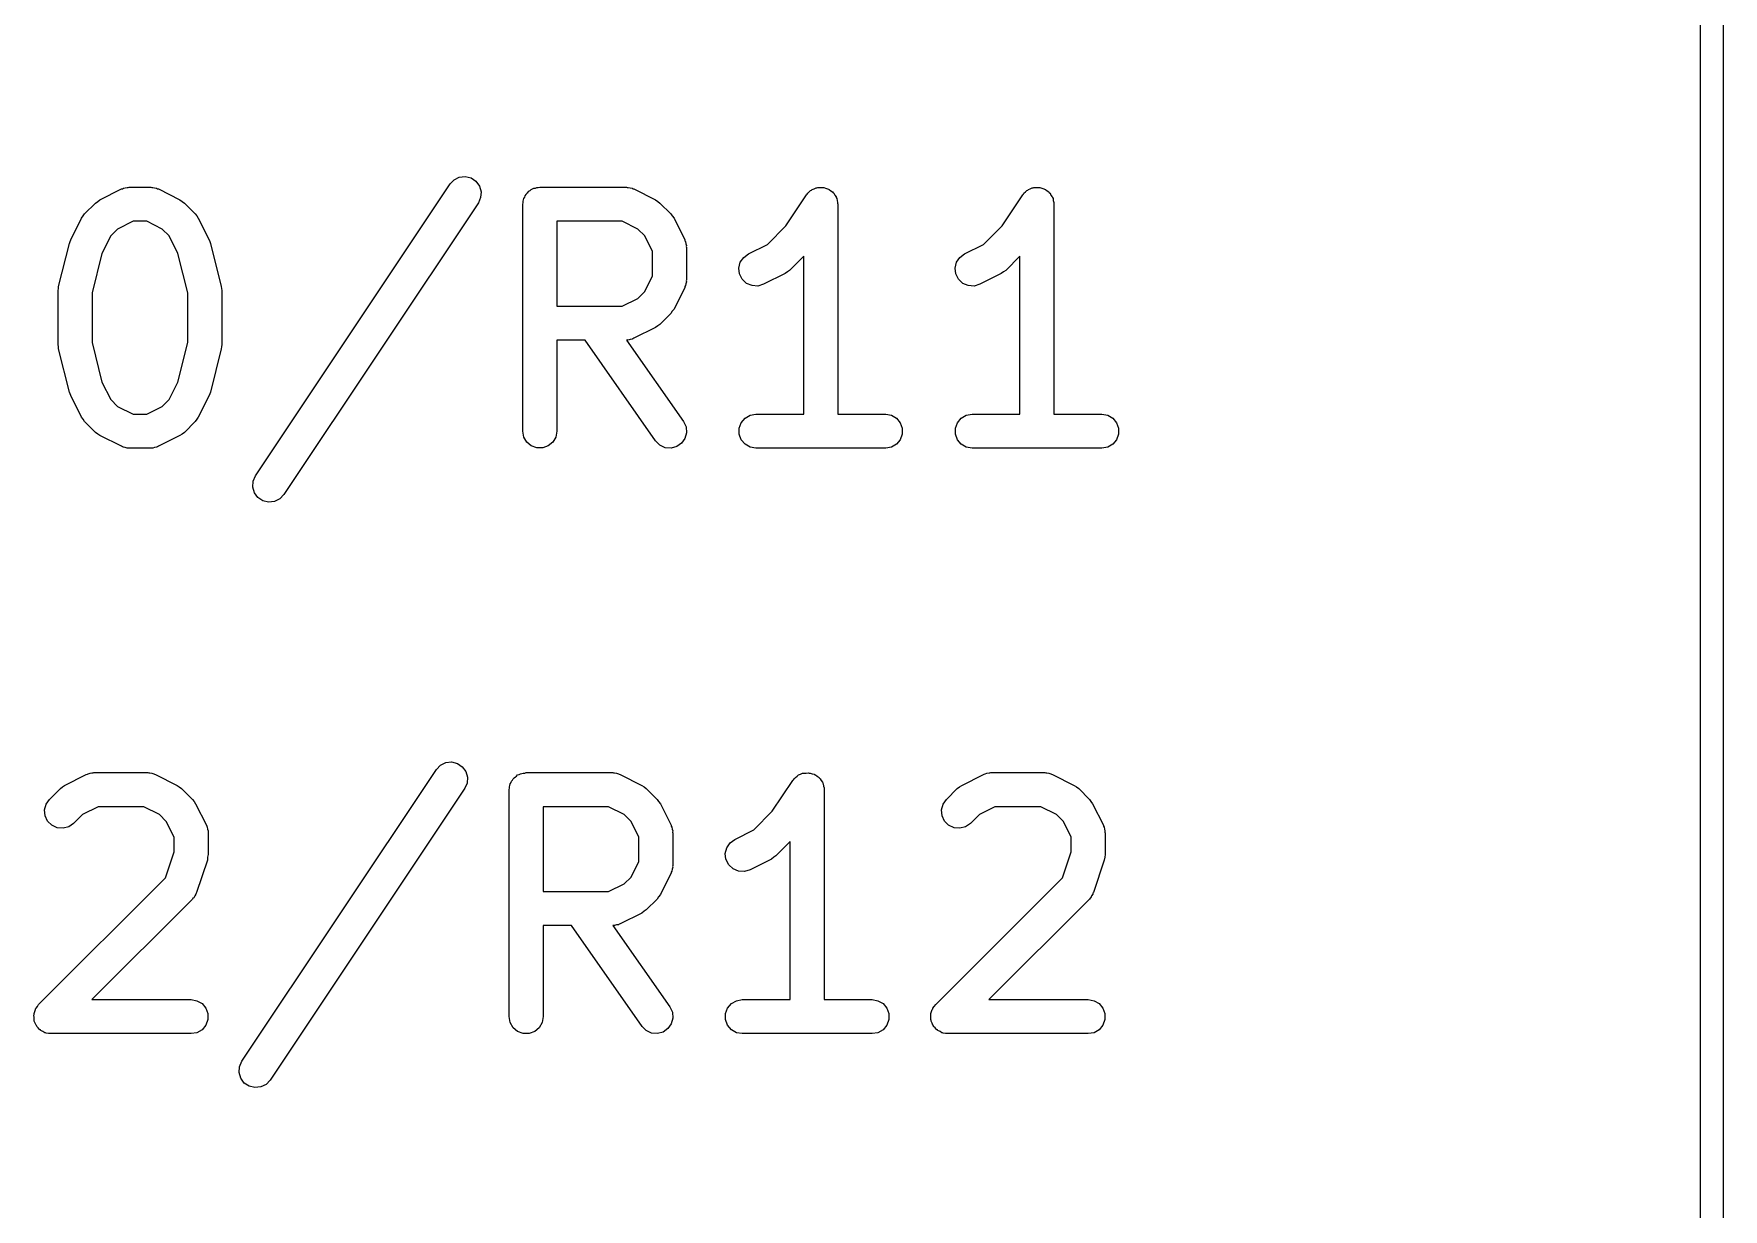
# Model space of a CAD drawing. Extents: x 57.7 to 135.6, y -132.6 to -59.6.
# Drawn here: x 128.06 to 135.5, y -117.09 to -111.91 of the extents above; entities that cross this region are included whole.
import ezdxf

# ---------------------------------------------------------------- set-up
doc = ezdxf.new("R2010")
doc.units = 0
doc.header["$MEASUREMENT"] = 0
doc.layers.add('BLACK', color=7, linetype='CONTINUOUS')

msp = doc.modelspace()

# ---------------------------------------------------------------- linework, layer by layer
at = {"layer": 'Black'}
for p, q in [((135.4, -132.13), (135.4, -85.2233)), ((135.5, -85.22), (135.5, -132.18)), ((129.908, -112.554), (129.931, -112.543)), ((129.931, -112.543), (129.957, -112.54)), ((129.957, -112.54), (129.983, -112.546)), ((129.983, -112.546), (130.004, -112.561)), ((128.347, -112.643), (128.443, -112.595)), ((128.443, -112.595), (128.447, -112.594)), ((128.447, -112.594), (128.451, -112.592)), ((128.451, -112.592), (128.459, -112.59)), ((128.459, -112.59), (128.468, -112.588)), ((128.468, -112.588), (128.472, -112.588)), ((128.472, -112.588), (128.476, -112.587)), ((128.476, -112.587), (128.571, -112.587)), ((128.571, -112.587), (128.576, -112.588)), ((128.576, -112.588), (128.58, -112.588)), ((128.58, -112.588), (128.588, -112.59)), ((128.588, -112.59), (128.597, -112.592)), ((128.597, -112.592), (128.601, -112.594)), ((128.601, -112.594), (128.605, -112.595)), ((128.605, -112.595), (128.7, -112.643)), ((129.033, -113.859), (129.89, -112.573)), ((129.89, -112.573), (129.908, -112.554)), ((130.004, -112.561), (130.02, -112.582)), ((130.02, -112.582), (130.027, -112.607)), ((130.027, -112.607), (130.025, -112.633)), ((130.219, -112.631), (130.221, -112.625)), ((130.221, -112.625), (130.225, -112.62)), ((130.225, -112.62), (130.228, -112.614)), ((130.228, -112.614), (130.233, -112.61)), ((130.233, -112.61), (130.238, -112.605)), ((130.238, -112.605), (130.243, -112.602)), ((130.243, -112.602), (130.248, -112.597)), ((130.248, -112.597), (130.254, -112.595)), ((130.254, -112.595), (130.26, -112.592)), ((130.26, -112.592), (130.267, -112.591)), ((130.267, -112.591), (130.273, -112.589)), ((130.273, -112.589), (130.279, -112.589)), ((130.279, -112.589), (130.286, -112.587)), ((130.286, -112.587), (130.667, -112.587)), ((130.667, -112.587), (130.671, -112.588)), ((130.671, -112.588), (130.675, -112.588)), ((130.675, -112.588), (130.684, -112.59)), ((130.684, -112.59), (130.692, -112.592)), ((130.692, -112.592), (130.696, -112.594)), ((130.696, -112.594), (130.7, -112.595)), ((130.7, -112.595), (130.795, -112.643)), ((131.37, -112.757), (131.461, -112.621)), ((131.461, -112.621), (131.464, -112.618)), ((131.464, -112.618), (131.466, -112.614)), ((131.466, -112.614), (131.473, -112.608)), ((131.473, -112.608), (131.479, -112.602)), ((131.479, -112.602), (131.483, -112.6)), ((131.483, -112.6), (131.486, -112.597)), ((131.486, -112.597), (131.495, -112.594)), ((131.495, -112.594), (131.503, -112.59)), ((131.503, -112.59), (131.507, -112.59)), ((131.507, -112.59), (131.511, -112.589)), ((131.511, -112.589), (131.52, -112.589)), ((131.52, -112.589), (131.529, -112.588)), ((131.529, -112.588), (131.533, -112.589)), ((131.533, -112.589), (131.537, -112.589)), ((131.537, -112.589), (131.545, -112.592)), ((131.545, -112.592), (131.554, -112.594)), ((131.554, -112.594), (131.557, -112.596)), ((131.557, -112.596), (131.561, -112.597)), ((131.561, -112.597), (131.568, -112.603)), ((131.568, -112.603), (131.576, -112.608)), ((131.576, -112.608), (131.578, -112.612)), ((131.578, -112.612), (131.581, -112.614)), ((131.581, -112.614), (131.586, -112.622)), ((131.586, -112.622), (131.591, -112.629)), ((132.323, -112.757), (132.414, -112.621)), ((132.414, -112.621), (132.417, -112.618)), ((132.417, -112.618), (132.419, -112.614)), ((132.419, -112.614), (132.426, -112.608)), ((132.426, -112.608), (132.432, -112.602)), ((132.432, -112.602), (132.436, -112.6)), ((132.436, -112.6), (132.439, -112.597)), ((132.439, -112.597), (132.447, -112.594)), ((132.447, -112.594), (132.455, -112.59)), ((132.455, -112.59), (132.459, -112.59)), ((132.459, -112.59), (132.463, -112.589)), ((132.463, -112.589), (132.472, -112.589)), ((132.472, -112.589), (132.481, -112.588)), ((132.481, -112.588), (132.485, -112.589)), ((132.485, -112.589), (132.489, -112.589)), ((132.489, -112.589), (132.498, -112.592)), ((132.498, -112.592), (132.506, -112.594)), ((132.506, -112.594), (132.51, -112.596)), ((132.51, -112.596), (132.514, -112.597)), ((132.514, -112.597), (132.521, -112.603)), ((132.521, -112.603), (132.528, -112.608)), ((132.528, -112.608), (132.53, -112.612)), ((132.53, -112.612), (132.534, -112.614)), ((132.534, -112.614), (132.538, -112.622)), ((132.538, -112.622), (132.543, -112.629)), ((128.28, -112.705), (128.328, -112.657)), ((128.328, -112.657), (128.338, -112.65)), ((128.338, -112.65), (128.347, -112.643)), ((128.7, -112.643), (128.71, -112.65)), ((128.71, -112.65), (128.72, -112.657)), ((128.72, -112.657), (128.767, -112.705)), ((130.015, -112.656), (129.158, -113.942)), ((130.025, -112.633), (130.015, -112.656)), ((130.211, -112.662), (130.212, -112.656)), ((130.211, -113.662), (130.211, -112.662)), ((130.212, -112.649), (130.214, -112.643)), ((130.212, -112.656), (130.212, -112.649)), ((130.214, -112.643), (130.215, -112.637)), ((130.215, -112.637), (130.219, -112.631)), ((130.795, -112.643), (130.805, -112.65)), ((130.805, -112.65), (130.815, -112.657)), ((130.815, -112.657), (130.863, -112.705)), ((131.591, -112.629), (131.592, -112.633)), ((131.592, -112.633), (131.594, -112.637)), ((131.594, -112.637), (131.596, -112.646)), ((131.596, -112.646), (131.598, -112.654)), ((131.598, -112.654), (131.598, -112.658)), ((131.598, -112.658), (131.599, -112.662)), ((131.599, -112.662), (131.599, -113.587)), ((132.543, -112.629), (132.545, -112.633)), ((132.545, -112.633), (132.547, -112.637)), ((132.547, -112.637), (132.548, -112.646)), ((132.548, -112.646), (132.551, -112.654)), ((132.551, -112.654), (132.55, -112.658)), ((132.55, -112.658), (132.551, -112.662)), ((132.551, -112.662), (132.551, -113.587)), ((128.219, -112.819), (128.266, -112.724)), ((128.266, -112.724), (128.273, -112.714)), ((128.273, -112.714), (128.28, -112.705)), ((128.425, -112.772), (128.395, -112.802)), ((128.494, -112.737), (128.425, -112.772)), ((128.554, -112.737), (128.494, -112.737)), ((128.622, -112.772), (128.554, -112.737)), ((128.653, -112.802), (128.622, -112.772)), ((128.767, -112.705), (128.774, -112.714)), ((128.774, -112.714), (128.781, -112.724)), ((128.781, -112.724), (128.829, -112.819)), ((130.361, -112.737), (130.361, -113.111)), ((130.649, -112.737), (130.361, -112.737)), ((130.717, -112.772), (130.649, -112.737)), ((130.748, -112.802), (130.717, -112.772)), ((130.863, -112.705), (130.869, -112.714)), ((130.869, -112.714), (130.877, -112.724)), ((130.877, -112.724), (130.924, -112.819)), ((131.289, -112.839), (131.37, -112.757)), ((132.241, -112.839), (132.323, -112.757)), ((128.165, -113.025), (128.213, -112.835)), ((128.213, -112.835), (128.216, -112.827)), ((128.216, -112.827), (128.219, -112.819)), ((128.395, -112.802), (128.356, -112.879)), ((128.691, -112.879), (128.653, -112.802)), ((128.829, -112.819), (128.831, -112.827)), ((128.831, -112.827), (128.835, -112.835)), ((128.835, -112.835), (128.882, -113.025)), ((130.782, -112.871), (130.748, -112.802)), ((130.924, -112.819), (130.925, -112.823)), ((130.925, -112.823), (130.928, -112.827)), ((130.928, -112.827), (130.929, -112.836)), ((130.929, -112.836), (130.932, -112.844)), ((130.932, -112.844), (130.931, -112.849)), ((130.931, -112.849), (130.932, -112.853)), ((131.205, -112.881), (131.289, -112.839)), ((132.157, -112.881), (132.241, -112.839)), ((128.356, -112.879), (128.313, -113.053)), ((128.735, -113.053), (128.691, -112.879)), ((130.782, -112.978), (130.782, -112.871)), ((130.932, -112.853), (130.932, -112.996)), ((131.163, -112.944), (131.169, -112.918)), ((131.169, -112.918), (131.184, -112.897)), ((131.184, -112.897), (131.205, -112.881)), ((131.449, -112.891), (131.386, -112.954)), ((131.449, -113.587), (131.449, -112.891)), ((132.116, -112.944), (132.122, -112.918)), ((132.122, -112.918), (132.136, -112.897)), ((132.136, -112.897), (132.157, -112.881)), ((132.401, -112.891), (132.339, -112.954)), ((132.401, -113.587), (132.401, -112.891)), ((130.748, -113.047), (130.782, -112.978)), ((130.932, -112.996), (130.931, -113)), ((131.166, -112.969), (131.163, -112.944)), ((131.178, -112.993), (131.166, -112.969)), ((131.197, -113.011), (131.178, -112.993)), ((131.367, -112.968), (131.272, -113.015)), ((131.377, -112.96), (131.367, -112.968)), ((131.386, -112.954), (131.377, -112.96)), ((132.119, -112.969), (132.116, -112.944)), ((132.13, -112.993), (132.119, -112.969)), ((132.149, -113.011), (132.13, -112.993)), ((132.319, -112.968), (132.224, -113.015)), ((132.329, -112.96), (132.319, -112.968)), ((132.339, -112.954), (132.329, -112.96)), ((128.163, -113.043), (128.165, -113.034)), ((128.163, -113.281), (128.163, -113.043)), ((128.165, -113.034), (128.165, -113.025)), ((128.313, -113.053), (128.313, -113.272)), ((128.735, -113.272), (128.735, -113.053)), ((128.882, -113.025), (128.883, -113.034)), ((128.883, -113.034), (128.885, -113.043)), ((128.885, -113.043), (128.885, -113.281)), ((130.717, -113.077), (130.748, -113.047)), ((130.924, -113.029), (130.877, -113.124)), ((130.925, -113.025), (130.924, -113.029)), ((130.928, -113.021), (130.925, -113.025)), ((130.929, -113.013), (130.928, -113.021)), ((130.932, -113.004), (130.929, -113.013)), ((130.931, -113), (130.932, -113.004)), ((131.221, -113.021), (131.197, -113.011)), ((131.247, -113.023), (131.221, -113.021)), ((131.272, -113.015), (131.247, -113.023)), ((132.173, -113.021), (132.149, -113.011)), ((132.199, -113.023), (132.173, -113.021)), ((132.224, -113.015), (132.199, -113.023)), ((130.361, -113.111), (130.649, -113.111)), ((130.649, -113.111), (130.717, -113.077)), ((130.863, -113.144), (130.815, -113.192)), ((130.869, -113.134), (130.863, -113.144)), ((130.877, -113.124), (130.869, -113.134)), ((130.795, -113.206), (130.7, -113.253)), ((130.805, -113.198), (130.795, -113.206)), ((130.815, -113.192), (130.805, -113.198)), ((128.165, -113.29), (128.163, -113.281)), ((128.165, -113.3), (128.165, -113.29)), ((128.313, -113.272), (128.356, -113.446)), ((128.691, -113.446), (128.735, -113.272)), ((128.883, -113.29), (128.882, -113.3)), ((128.885, -113.281), (128.883, -113.29)), ((130.485, -113.261), (130.361, -113.261)), ((130.361, -113.261), (130.361, -113.662)), ((130.796, -113.705), (130.485, -113.261)), ((130.671, -113.26), (130.668, -113.261)), ((130.668, -113.261), (130.919, -113.619)), ((130.675, -113.261), (130.671, -113.26)), ((130.684, -113.258), (130.675, -113.261)), ((130.692, -113.257), (130.684, -113.258)), ((130.696, -113.255), (130.692, -113.257)), ((130.7, -113.253), (130.696, -113.255)), ((128.213, -113.49), (128.165, -113.3)), ((128.882, -113.3), (128.835, -113.49)), ((128.356, -113.446), (128.395, -113.523)), ((128.653, -113.523), (128.691, -113.446)), ((128.216, -113.498), (128.213, -113.49)), ((128.219, -113.505), (128.216, -113.498)), ((128.266, -113.601), (128.219, -113.505)), ((128.829, -113.505), (128.781, -113.601)), ((128.831, -113.498), (128.829, -113.505)), ((128.835, -113.49), (128.831, -113.498)), ((128.395, -113.523), (128.425, -113.553)), ((128.425, -113.553), (128.494, -113.587)), ((128.494, -113.587), (128.554, -113.587)), ((128.554, -113.587), (128.622, -113.553)), ((128.622, -113.553), (128.653, -113.523)), ((131.19, -113.605), (131.212, -113.592)), ((131.212, -113.592), (131.238, -113.587)), ((131.238, -113.587), (131.449, -113.587)), ((131.599, -113.587), (131.81, -113.587)), ((131.81, -113.587), (131.835, -113.592)), ((131.835, -113.592), (131.858, -113.605)), ((132.142, -113.605), (132.165, -113.592)), ((132.165, -113.592), (132.19, -113.587)), ((132.19, -113.587), (132.401, -113.587)), ((132.551, -113.587), (132.762, -113.587)), ((132.762, -113.587), (132.788, -113.592)), ((132.788, -113.592), (132.81, -113.605)), ((128.273, -113.61), (128.266, -113.601)), ((128.28, -113.62), (128.273, -113.61)), ((128.328, -113.668), (128.28, -113.62)), ((128.338, -113.675), (128.328, -113.668)), ((128.72, -113.668), (128.71, -113.675)), ((128.767, -113.62), (128.72, -113.668)), ((128.774, -113.61), (128.767, -113.62)), ((128.781, -113.601), (128.774, -113.61)), ((130.215, -113.688), (130.211, -113.662)), ((130.361, -113.662), (130.356, -113.688)), ((130.919, -113.619), (130.93, -113.643)), ((130.932, -113.669), (130.925, -113.694)), ((130.93, -113.643), (130.932, -113.669)), ((131.164, -113.649), (131.173, -113.625)), ((131.164, -113.675), (131.164, -113.649)), ((131.173, -113.625), (131.19, -113.605)), ((131.858, -113.605), (131.874, -113.625)), ((131.874, -113.625), (131.883, -113.649)), ((131.883, -113.649), (131.883, -113.675)), ((132.117, -113.649), (132.126, -113.625)), ((132.117, -113.675), (132.117, -113.649)), ((132.126, -113.625), (132.142, -113.605)), ((132.81, -113.605), (132.827, -113.625)), ((132.827, -113.625), (132.836, -113.649)), ((132.836, -113.649), (132.836, -113.675)), ((128.347, -113.682), (128.338, -113.675)), ((128.443, -113.729), (128.347, -113.682)), ((128.447, -113.731), (128.443, -113.729)), ((128.451, -113.733), (128.447, -113.731)), ((128.459, -113.734), (128.451, -113.733)), ((128.468, -113.737), (128.459, -113.734)), ((128.472, -113.737), (128.468, -113.737)), ((128.476, -113.737), (128.472, -113.737)), ((128.571, -113.737), (128.476, -113.737)), ((128.576, -113.737), (128.571, -113.737)), ((128.58, -113.737), (128.576, -113.737)), ((128.588, -113.734), (128.58, -113.737)), ((128.597, -113.733), (128.588, -113.734)), ((128.601, -113.731), (128.597, -113.733)), ((128.605, -113.729), (128.601, -113.731)), ((128.7, -113.682), (128.605, -113.729)), ((128.71, -113.675), (128.7, -113.682)), ((130.228, -113.711), (130.215, -113.688)), ((130.248, -113.727), (130.228, -113.711)), ((130.273, -113.736), (130.248, -113.727)), ((130.299, -113.736), (130.273, -113.736)), ((130.323, -113.727), (130.299, -113.736)), ((130.343, -113.711), (130.323, -113.727)), ((130.356, -113.688), (130.343, -113.711)), ((130.814, -113.724), (130.796, -113.705)), ((130.838, -113.735), (130.814, -113.724)), ((130.864, -113.737), (130.838, -113.735)), ((130.889, -113.73), (130.864, -113.737)), ((130.91, -113.715), (130.889, -113.73)), ((130.925, -113.694), (130.91, -113.715)), ((131.173, -113.7), (131.164, -113.675)), ((131.19, -113.72), (131.173, -113.7)), ((131.212, -113.733), (131.19, -113.72)), ((131.238, -113.737), (131.212, -113.733)), ((131.81, -113.737), (131.238, -113.737)), ((131.835, -113.733), (131.81, -113.737)), ((131.858, -113.72), (131.835, -113.733)), ((131.874, -113.7), (131.858, -113.72)), ((131.883, -113.675), (131.874, -113.7)), ((132.126, -113.7), (132.117, -113.675)), ((132.142, -113.72), (132.126, -113.7)), ((132.165, -113.733), (132.142, -113.72)), ((132.19, -113.737), (132.165, -113.733)), ((132.762, -113.737), (132.19, -113.737)), ((132.788, -113.733), (132.762, -113.737)), ((132.81, -113.72), (132.788, -113.733)), ((132.827, -113.7), (132.81, -113.72)), ((132.836, -113.675), (132.827, -113.7)), ((129.021, -113.909), (129.022, -113.883)), ((129.022, -113.883), (129.033, -113.859)), ((129.028, -113.934), (129.021, -113.909)), ((129.043, -113.955), (129.028, -113.934)), ((129.065, -113.969), (129.043, -113.955)), ((129.14, -113.961), (129.116, -113.972)), ((129.158, -113.942), (129.14, -113.961)), ((129.09, -113.975), (129.065, -113.969)), ((129.116, -113.972), (129.09, -113.975)), ((128.973, -116.439), (129.83, -115.153)), ((129.83, -115.153), (129.848, -115.134)), ((129.848, -115.134), (129.871, -115.123)), ((129.871, -115.123), (129.897, -115.12)), ((129.897, -115.12), (129.923, -115.126)), ((129.923, -115.126), (129.944, -115.141)), ((129.944, -115.141), (129.96, -115.162)), ((128.173, -115.237), (128.183, -115.23)), ((128.183, -115.23), (128.192, -115.223)), ((128.192, -115.223), (128.287, -115.175)), ((128.287, -115.175), (128.292, -115.174)), ((128.292, -115.174), (128.295, -115.172)), ((128.295, -115.172), (128.304, -115.17)), ((128.304, -115.17), (128.312, -115.168)), ((128.312, -115.168), (128.317, -115.168)), ((128.317, -115.168), (128.321, -115.167)), ((128.321, -115.167), (128.559, -115.167)), ((128.559, -115.167), (128.563, -115.168)), ((128.563, -115.168), (128.568, -115.168)), ((128.568, -115.168), (128.576, -115.17)), ((128.576, -115.17), (128.585, -115.172)), ((128.585, -115.172), (128.588, -115.174)), ((128.588, -115.174), (128.593, -115.175)), ((128.593, -115.175), (128.688, -115.223)), ((128.688, -115.223), (128.697, -115.23)), ((128.697, -115.23), (128.707, -115.237)), ((129.965, -115.213), (129.955, -115.236)), ((129.96, -115.162), (129.967, -115.187)), ((129.967, -115.187), (129.965, -115.213)), ((130.152, -115.229), (130.154, -115.223)), ((130.152, -115.236), (130.152, -115.229)), ((130.154, -115.223), (130.155, -115.217)), ((130.155, -115.217), (130.159, -115.211)), ((130.159, -115.211), (130.161, -115.205)), ((130.161, -115.205), (130.165, -115.2)), ((130.165, -115.2), (130.168, -115.194)), ((130.168, -115.194), (130.173, -115.19)), ((130.173, -115.19), (130.178, -115.185)), ((130.178, -115.185), (130.183, -115.182)), ((130.183, -115.182), (130.188, -115.177)), ((130.188, -115.177), (130.194, -115.175)), ((130.194, -115.175), (130.2, -115.172)), ((130.2, -115.172), (130.207, -115.171)), ((130.207, -115.171), (130.213, -115.169)), ((130.213, -115.169), (130.219, -115.169)), ((130.219, -115.169), (130.226, -115.167)), ((130.226, -115.167), (130.607, -115.167)), ((130.607, -115.167), (130.611, -115.168)), ((130.611, -115.168), (130.615, -115.168)), ((130.615, -115.168), (130.624, -115.17)), ((130.624, -115.17), (130.632, -115.172)), ((130.632, -115.172), (130.636, -115.174)), ((130.636, -115.174), (130.64, -115.175)), ((130.64, -115.175), (130.735, -115.223)), ((130.735, -115.223), (130.745, -115.23)), ((130.745, -115.23), (130.755, -115.237)), ((131.31, -115.337), (131.401, -115.201)), ((131.401, -115.201), (131.404, -115.198)), ((131.404, -115.198), (131.406, -115.194)), ((131.406, -115.194), (131.413, -115.188)), ((131.413, -115.188), (131.419, -115.182)), ((131.419, -115.182), (131.423, -115.18)), ((131.423, -115.18), (131.426, -115.177)), ((131.426, -115.177), (131.435, -115.174)), ((131.435, -115.174), (131.443, -115.17)), ((131.443, -115.17), (131.447, -115.17)), ((131.447, -115.17), (131.451, -115.169)), ((131.451, -115.169), (131.46, -115.169)), ((131.46, -115.169), (131.469, -115.168)), ((131.469, -115.168), (131.473, -115.169)), ((131.473, -115.169), (131.477, -115.169)), ((131.477, -115.169), (131.485, -115.172)), ((131.485, -115.172), (131.494, -115.174)), ((131.494, -115.174), (131.497, -115.176)), ((131.497, -115.176), (131.501, -115.177)), ((131.501, -115.177), (131.508, -115.183)), ((131.508, -115.183), (131.516, -115.188)), ((131.516, -115.188), (131.518, -115.192)), ((131.518, -115.192), (131.521, -115.194)), ((131.521, -115.194), (131.526, -115.202)), ((131.526, -115.202), (131.531, -115.209)), ((131.531, -115.209), (131.532, -115.213)), ((131.532, -115.213), (131.534, -115.217)), ((131.534, -115.217), (131.536, -115.226)), ((131.536, -115.226), (131.538, -115.234)), ((132.125, -115.237), (132.135, -115.23)), ((132.135, -115.23), (132.145, -115.223)), ((132.145, -115.223), (132.24, -115.175)), ((132.24, -115.175), (132.244, -115.174)), ((132.244, -115.174), (132.248, -115.172)), ((132.248, -115.172), (132.256, -115.17)), ((132.256, -115.17), (132.265, -115.168)), ((132.265, -115.168), (132.269, -115.168)), ((132.269, -115.168), (132.273, -115.167)), ((132.273, -115.167), (132.511, -115.167)), ((132.511, -115.167), (132.516, -115.168)), ((132.516, -115.168), (132.52, -115.168)), ((132.52, -115.168), (132.528, -115.17)), ((132.528, -115.17), (132.537, -115.172)), ((132.537, -115.172), (132.541, -115.174)), ((132.541, -115.174), (132.545, -115.175)), ((132.545, -115.175), (132.64, -115.223)), ((132.64, -115.223), (132.65, -115.23)), ((132.65, -115.23), (132.66, -115.237)), ((128.103, -115.331), (128.11, -115.306)), ((128.11, -115.306), (128.125, -115.285)), ((128.125, -115.285), (128.173, -115.237)), ((128.707, -115.237), (128.755, -115.285)), ((128.755, -115.285), (128.762, -115.294)), ((128.762, -115.294), (128.769, -115.304)), ((128.769, -115.304), (128.817, -115.399)), ((129.955, -115.236), (129.098, -116.522)), ((130.151, -115.242), (130.152, -115.236)), ((130.151, -116.242), (130.151, -115.242)), ((130.755, -115.237), (130.803, -115.285)), ((130.803, -115.285), (130.809, -115.294)), ((130.809, -115.294), (130.817, -115.304)), ((130.817, -115.304), (130.864, -115.399)), ((131.538, -115.234), (131.538, -115.238)), ((131.538, -115.238), (131.539, -115.242)), ((131.539, -115.242), (131.539, -116.167)), ((132.056, -115.331), (132.063, -115.306)), ((132.063, -115.306), (132.077, -115.285)), ((132.077, -115.285), (132.125, -115.237)), ((132.66, -115.237), (132.707, -115.285)), ((132.707, -115.285), (132.714, -115.294)), ((132.714, -115.294), (132.721, -115.304)), ((132.721, -115.304), (132.769, -115.399)), ((128.106, -115.357), (128.103, -115.331)), ((128.117, -115.381), (128.106, -115.357)), ((128.135, -115.399), (128.117, -115.381)), ((128.27, -115.352), (128.231, -115.391)), ((128.339, -115.317), (128.27, -115.352)), ((128.541, -115.317), (128.339, -115.317)), ((128.61, -115.352), (128.541, -115.317)), ((128.64, -115.382), (128.61, -115.352)), ((130.301, -115.317), (130.301, -115.691)), ((130.589, -115.317), (130.301, -115.317)), ((130.657, -115.352), (130.589, -115.317)), ((130.688, -115.382), (130.657, -115.352)), ((131.229, -115.419), (131.31, -115.337)), ((132.058, -115.357), (132.056, -115.331)), ((132.069, -115.381), (132.058, -115.357)), ((132.087, -115.399), (132.069, -115.381)), ((132.223, -115.352), (132.184, -115.391)), ((132.291, -115.317), (132.223, -115.352)), ((132.494, -115.317), (132.291, -115.317)), ((132.562, -115.352), (132.494, -115.317)), ((132.593, -115.382), (132.562, -115.352)), ((128.159, -115.41), (128.135, -115.399)), ((128.185, -115.412), (128.159, -115.41)), ((128.21, -115.406), (128.185, -115.412)), ((128.231, -115.391), (128.21, -115.406)), ((128.675, -115.451), (128.64, -115.382)), ((128.675, -115.516), (128.675, -115.451)), ((128.817, -115.399), (128.818, -115.403)), ((128.818, -115.403), (128.82, -115.407)), ((128.82, -115.407), (128.822, -115.416)), ((128.822, -115.416), (128.824, -115.424)), ((128.824, -115.424), (128.824, -115.429)), ((128.824, -115.429), (128.825, -115.433)), ((128.825, -115.433), (128.825, -115.528)), ((130.722, -115.451), (130.688, -115.382)), ((130.722, -115.558), (130.722, -115.451)), ((130.864, -115.399), (130.865, -115.403)), ((130.865, -115.403), (130.868, -115.407)), ((130.868, -115.407), (130.869, -115.416)), ((130.869, -115.416), (130.872, -115.424)), ((130.872, -115.424), (130.871, -115.429)), ((130.871, -115.429), (130.872, -115.433)), ((130.872, -115.433), (130.872, -115.576)), ((131.145, -115.461), (131.229, -115.419)), ((132.111, -115.41), (132.087, -115.399)), ((132.137, -115.412), (132.111, -115.41)), ((132.162, -115.406), (132.137, -115.412)), ((132.184, -115.391), (132.162, -115.406)), ((132.627, -115.451), (132.593, -115.382)), ((132.627, -115.516), (132.627, -115.451)), ((132.769, -115.399), (132.77, -115.403)), ((132.77, -115.403), (132.772, -115.407)), ((132.772, -115.407), (132.774, -115.416)), ((132.774, -115.416), (132.776, -115.424)), ((132.776, -115.424), (132.776, -115.429)), ((132.776, -115.429), (132.777, -115.433)), ((132.777, -115.433), (132.777, -115.528)), ((128.636, -115.63), (128.675, -115.516)), ((128.825, -115.528), (128.822, -115.54)), ((131.103, -115.524), (131.109, -115.498)), ((131.106, -115.549), (131.103, -115.524)), ((131.109, -115.498), (131.124, -115.477)), ((131.124, -115.477), (131.145, -115.461)), ((131.389, -115.471), (131.326, -115.534)), ((131.389, -116.167), (131.389, -115.471)), ((132.589, -115.63), (132.627, -115.516)), ((132.777, -115.528), (132.775, -115.54)), ((128.821, -115.552), (128.773, -115.695)), ((128.822, -115.54), (128.821, -115.552)), ((130.688, -115.627), (130.722, -115.558)), ((130.865, -115.605), (130.864, -115.609)), ((130.868, -115.601), (130.865, -115.605)), ((130.869, -115.593), (130.868, -115.601)), ((130.872, -115.584), (130.869, -115.593)), ((130.872, -115.576), (130.871, -115.58)), ((130.871, -115.58), (130.872, -115.584)), ((131.118, -115.573), (131.106, -115.549)), ((131.137, -115.591), (131.118, -115.573)), ((131.161, -115.601), (131.137, -115.591)), ((131.187, -115.603), (131.161, -115.601)), ((131.212, -115.595), (131.187, -115.603)), ((131.307, -115.548), (131.212, -115.595)), ((131.317, -115.54), (131.307, -115.548)), ((131.326, -115.534), (131.317, -115.54)), ((132.773, -115.552), (132.725, -115.695)), ((132.775, -115.54), (132.773, -115.552)), ((128.077, -116.189), (128.636, -115.63)), ((130.589, -115.691), (130.657, -115.657)), ((130.657, -115.657), (130.688, -115.627)), ((130.864, -115.609), (130.817, -115.704)), ((132.03, -116.189), (132.589, -115.63)), ((128.755, -115.724), (128.312, -116.167)), ((128.757, -115.72), (128.755, -115.724)), ((128.761, -115.718), (128.757, -115.72)), ((128.765, -115.71), (128.761, -115.718)), ((128.77, -115.703), (128.765, -115.71)), ((128.771, -115.698), (128.77, -115.703)), ((128.773, -115.695), (128.771, -115.698)), ((130.301, -115.691), (130.589, -115.691)), ((130.803, -115.724), (130.755, -115.772)), ((130.809, -115.714), (130.803, -115.724)), ((130.817, -115.704), (130.809, -115.714)), ((132.707, -115.724), (132.264, -116.167)), ((132.71, -115.72), (132.707, -115.724)), ((132.713, -115.718), (132.71, -115.72)), ((132.717, -115.71), (132.713, -115.718)), ((132.722, -115.703), (132.717, -115.71)), ((132.723, -115.698), (132.722, -115.703)), ((132.725, -115.695), (132.723, -115.698)), ((130.735, -115.786), (130.64, -115.833)), ((130.745, -115.778), (130.735, -115.786)), ((130.755, -115.772), (130.745, -115.778)), ((130.425, -115.841), (130.301, -115.841)), ((130.301, -115.841), (130.301, -116.242)), ((130.736, -116.285), (130.425, -115.841)), ((130.611, -115.84), (130.608, -115.841)), ((130.608, -115.841), (130.859, -116.199)), ((130.615, -115.841), (130.611, -115.84)), ((130.624, -115.838), (130.615, -115.841)), ((130.632, -115.837), (130.624, -115.838)), ((130.636, -115.835), (130.632, -115.837)), ((130.64, -115.833), (130.636, -115.835)), ((128.066, -116.205), (128.072, -116.197)), ((128.072, -116.197), (128.077, -116.189)), ((128.312, -116.167), (128.75, -116.167)), ((128.75, -116.167), (128.775, -116.172)), ((128.775, -116.172), (128.798, -116.185)), ((128.798, -116.185), (128.814, -116.205)), ((130.859, -116.199), (130.87, -116.223)), ((131.113, -116.205), (131.13, -116.185)), ((131.13, -116.185), (131.152, -116.172)), ((131.152, -116.172), (131.178, -116.167)), ((131.178, -116.167), (131.389, -116.167)), ((131.539, -116.167), (131.75, -116.167)), ((131.75, -116.167), (131.775, -116.172)), ((131.775, -116.172), (131.798, -116.185)), ((131.798, -116.185), (131.814, -116.205)), ((132.018, -116.205), (132.024, -116.197)), ((132.024, -116.197), (132.03, -116.189)), ((132.264, -116.167), (132.702, -116.167)), ((132.702, -116.167), (132.728, -116.172)), ((132.728, -116.172), (132.75, -116.185)), ((132.75, -116.185), (132.767, -116.205)), ((128.056, -116.236), (128.057, -116.233)), ((128.057, -116.246), (128.056, -116.236)), ((128.057, -116.229), (128.06, -116.22)), ((128.057, -116.233), (128.057, -116.229)), ((128.057, -116.255), (128.057, -116.246)), ((128.058, -116.259), (128.057, -116.255)), ((128.058, -116.262), (128.058, -116.259)), ((128.062, -116.271), (128.058, -116.262)), ((128.06, -116.22), (128.063, -116.211)), ((128.066, -116.28), (128.062, -116.271)), ((128.063, -116.211), (128.064, -116.208)), ((128.064, -116.208), (128.066, -116.205)), ((128.814, -116.205), (128.823, -116.229)), ((128.823, -116.255), (128.814, -116.28)), ((128.823, -116.229), (128.823, -116.255)), ((130.155, -116.268), (130.151, -116.242)), ((130.168, -116.291), (130.155, -116.268)), ((130.296, -116.268), (130.283, -116.291)), ((130.301, -116.242), (130.296, -116.268)), ((130.865, -116.274), (130.85, -116.295)), ((130.872, -116.249), (130.865, -116.274)), ((130.87, -116.223), (130.872, -116.249)), ((131.104, -116.229), (131.113, -116.205)), ((131.104, -116.255), (131.104, -116.229)), ((131.113, -116.28), (131.104, -116.255)), ((131.814, -116.205), (131.823, -116.229)), ((131.823, -116.255), (131.814, -116.28)), ((131.823, -116.229), (131.823, -116.255)), ((132.008, -116.236), (132.009, -116.233)), ((132.009, -116.246), (132.008, -116.236)), ((132.009, -116.229), (132.012, -116.22)), ((132.009, -116.233), (132.009, -116.229)), ((132.009, -116.255), (132.009, -116.246)), ((132.01, -116.259), (132.009, -116.255)), ((132.01, -116.262), (132.01, -116.259)), ((132.015, -116.271), (132.01, -116.262)), ((132.012, -116.22), (132.015, -116.211)), ((132.015, -116.211), (132.017, -116.208)), ((132.018, -116.28), (132.015, -116.271)), ((132.017, -116.208), (132.018, -116.205)), ((132.767, -116.205), (132.776, -116.229)), ((132.776, -116.255), (132.767, -116.28)), ((132.776, -116.229), (132.776, -116.255)), ((128.068, -116.282), (128.066, -116.28)), ((128.069, -116.285), (128.068, -116.282)), ((128.076, -116.292), (128.069, -116.285)), ((128.082, -116.3), (128.076, -116.292)), ((128.085, -116.301), (128.082, -116.3)), ((128.087, -116.304), (128.085, -116.301)), ((128.096, -116.308), (128.087, -116.304)), ((128.105, -116.313), (128.096, -116.308)), ((128.108, -116.313), (128.105, -116.313)), ((128.111, -116.315), (128.108, -116.313)), ((128.121, -116.316), (128.111, -116.315)), ((128.13, -116.317), (128.121, -116.316)), ((128.75, -116.317), (128.13, -116.317)), ((128.775, -116.313), (128.75, -116.317)), ((128.798, -116.3), (128.775, -116.313)), ((128.814, -116.28), (128.798, -116.3)), ((130.188, -116.307), (130.168, -116.291)), ((130.213, -116.316), (130.188, -116.307)), ((130.239, -116.316), (130.213, -116.316)), ((130.263, -116.307), (130.239, -116.316)), ((130.283, -116.291), (130.263, -116.307)), ((130.754, -116.304), (130.736, -116.285)), ((130.778, -116.315), (130.754, -116.304)), ((130.804, -116.317), (130.778, -116.315)), ((130.829, -116.31), (130.804, -116.317)), ((130.85, -116.295), (130.829, -116.31)), ((131.13, -116.3), (131.113, -116.28)), ((131.152, -116.313), (131.13, -116.3)), ((131.178, -116.317), (131.152, -116.313)), ((131.75, -116.317), (131.178, -116.317)), ((131.775, -116.313), (131.75, -116.317)), ((131.798, -116.3), (131.775, -116.313)), ((131.814, -116.28), (131.798, -116.3)), ((132.02, -116.282), (132.018, -116.28)), ((132.021, -116.285), (132.02, -116.282)), ((132.028, -116.292), (132.021, -116.285)), ((132.035, -116.3), (132.028, -116.292)), ((132.038, -116.301), (132.035, -116.3)), ((132.04, -116.304), (132.038, -116.301)), ((132.049, -116.308), (132.04, -116.304)), ((132.057, -116.313), (132.049, -116.308)), ((132.06, -116.313), (132.057, -116.313)), ((132.063, -116.315), (132.06, -116.313)), ((132.073, -116.316), (132.063, -116.315)), ((132.083, -116.317), (132.073, -116.316)), ((132.702, -116.317), (132.083, -116.317)), ((132.728, -116.313), (132.702, -116.317)), ((132.75, -116.3), (132.728, -116.313)), ((132.767, -116.28), (132.75, -116.3)), ((128.961, -116.489), (128.962, -116.463)), ((128.968, -116.514), (128.961, -116.489)), ((128.962, -116.463), (128.973, -116.439)), ((128.983, -116.535), (128.968, -116.514)), ((129.005, -116.549), (128.983, -116.535)), ((129.03, -116.555), (129.005, -116.549)), ((129.056, -116.552), (129.03, -116.555)), ((129.08, -116.541), (129.056, -116.552)), ((129.098, -116.522), (129.08, -116.541))]:
    msp.add_line(p, q, dxfattribs=at)

doc.saveas('drawing.dxf')
